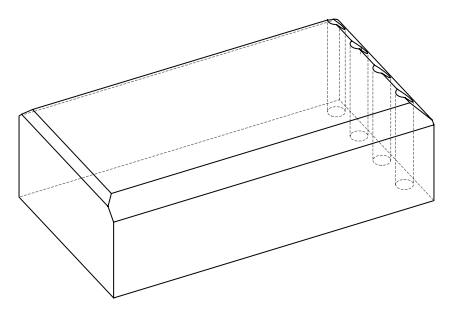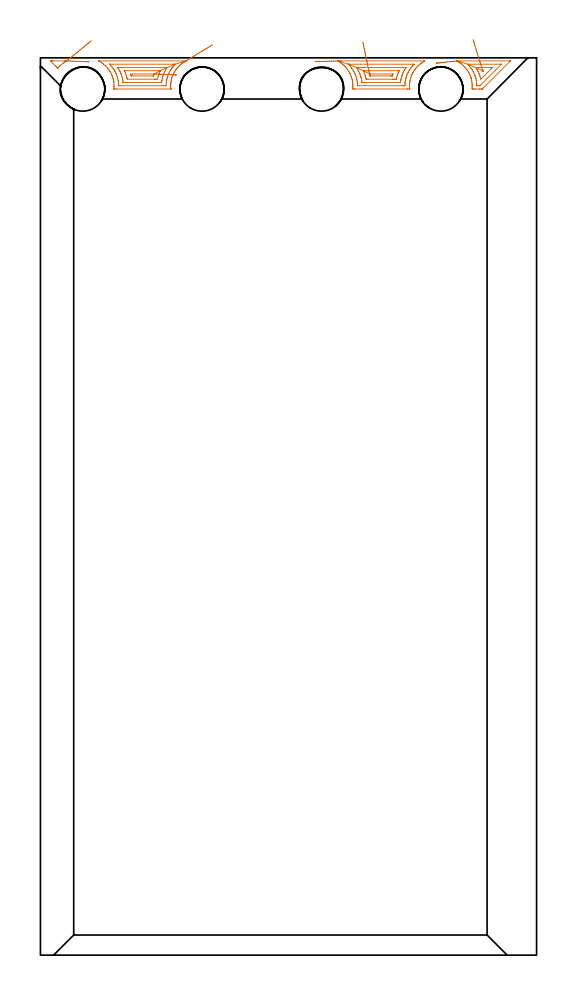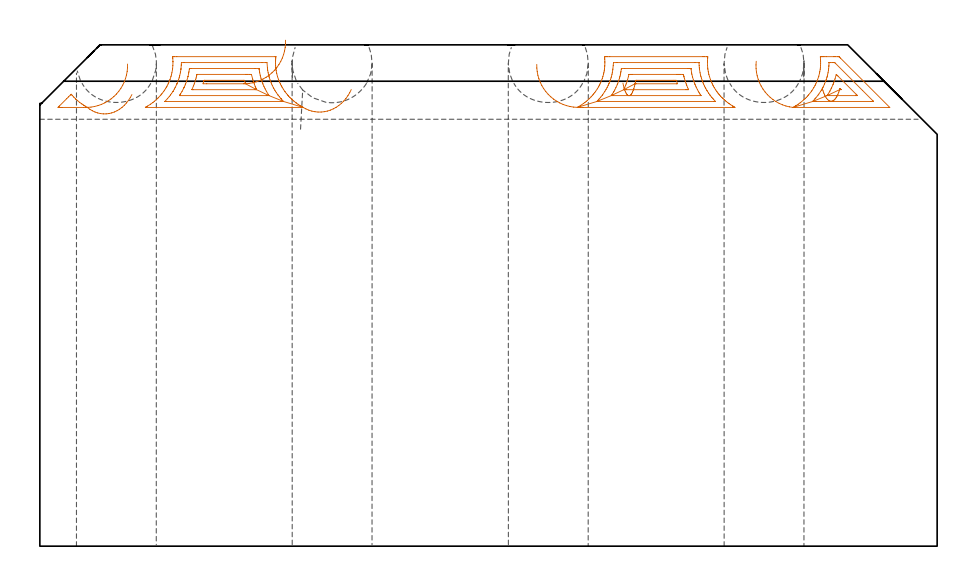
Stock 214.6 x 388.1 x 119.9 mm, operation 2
(PLAN: 20 operations, 13 tool changes, 63.3 min)
(1 AREA_MILL | FG_CHAMFER_SURFACE | UGT0205_001 | 6.16 min | 7796 mm3)
(2 AREA_MILL_1 | FG_CHAMFER_SURFACE_1 | UGT0205_001 | 9.46 min | 33619 mm3)
(3 AREA_MILL_2 | FG_CHAMFER_SURFACE_2 | UGT0205_001 | 18.08 min | 38503 mm3)
(4 AREA_MILL_3 | FG_CHAMFER_SURFACE_3 | UGT0205_001 | 24.58 min | 86144 mm3)
(5 SPOT_DRILL | STEP1HOLE | NXT0321_9005460120000 | 0.05 min | 59 mm3)
(6 SPOT_DRILL_1 | STEP1HOLE_1 | NXT0321_9005460120000 | 0.05 min | 61 mm3)
(7 SPOT_DRILL_2 | STEP1HOLE_2 | NXT0321_9005460120000 | 0.05 min | 63 mm3)
(8 SPOT_DRILL_3 | STEP1HOLE_3 | NXT0321_9005460120000 | 0.05 min | 60 mm3)
(9 DRILL_BLIND_HOLE_INTO_CENTER | STEP1HOLE | NXT0301_092 | 0.08 min | 1406 mm3)
(10 GUN_DRILL_THROUGH_HOLE | STEP1HOLE | UGT0307_009 | 0.61 min | 11638 mm3)
(11 DRILL_TO_ENLARGE_THROUGH_HOLE | STEP1HOLE | UGT0301_258 | 0.52 min | 19845 mm3)
(12 DRILL_BLIND_HOLE_INTO_CENTER_1 | STEP1HOLE_1 | NXT0301_092 | 0.08 min | 1412 mm3)
(13 GUN_DRILL_THROUGH_HOLE_1 | STEP1HOLE_1 | UGT0307_009 | 0.61 min | 11638 mm3)
(14 DRILL_TO_ENLARGE_THROUGH_HOLE_1 | STEP1HOLE_1 | UGT0301_258 | 0.52 min | 19893 mm3)
(15 DRILL_BLIND_HOLE_INTO_CENTER_2 | STEP1HOLE_2 | NXT0301_092 | 0.08 min | 1405 mm3)
(16 GUN_DRILL_THROUGH_HOLE_2 | STEP1HOLE_2 | UGT0307_009 | 0.61 min | 11639 mm3)
(17 DRILL_TO_ENLARGE_THROUGH_HOLE_2 | STEP1HOLE_2 | UGT0301_258 | 0.52 min | 19894 mm3)
(18 DRILL_BLIND_HOLE_INTO_CENTER_3 | STEP1HOLE_3 | NXT0301_092 | 0.08 min | 1404 mm3)
(19 GUN_DRILL_THROUGH_HOLE_3 | STEP1HOLE_3 | UGT0307_009 | 0.61 min | 11639 mm3)
(20 DRILL_TO_ENLARGE_THROUGH_HOLE_3 | STEP1HOLE_3 | UGT0301_258 | 0.52 min | 19891 mm3)
(TOOL UGT0205_001 | Chamfer Mill 20 x 3 x 45 deg. | D20 FL50 Z2)
(TOOL NXT0321_9005460120000 | NC Spot Drill, 142deg, 12mm, Carbide, Uncoated | D12 PA142 FL30 Z2)
(TOOL NXT0301_092 | Carbide Drill 12.1mm [860.1-1210-061A1-MM 2214] | D12.1 PA140 FL77 Z2)
(TOOL UGT0307_009 | Gun Drill 12 mm | D12 PA130 FL24 Z1)
(TOOL UGT0301_258 | Twist Drill 19.1 mm | D19.1 PA118 FL140 Z2)
(OP 2 AREA_MILL_1, part 2 of 2)
G0 X118.845 Y386.479 Z115.225
G1 X118.859 Z114.353
X118.948 Y386.482 Z113.485
X119.112 Y386.486 Z112.629
X119.35 Y386.493 Z111.789
X119.661 Y386.502 Z110.974
X120.041 Y386.513 Z110.189
X120.488 Y386.526 Z109.44
X120.999 Y386.54 Z108.733
X121.57 Y386.557 Z108.074
X122.196 Y386.575 Z107.466
X122.872 Y386.594 Z106.915
X123.594 Y386.615 Z106.426
X124.355 Y386.636 Z106.001
X125.151 Y386.659 Z105.644
X125.975 Y386.683 Z105.358
X126.821 Y386.707 Z105.145
X127.682 Y386.732 Z105.007
X128.551 Y386.756 Z104.944
X128.839 Y386.765 Z104.935
X129.156 Y386.768 Z104.932
X129.725 Y386.771 Z104.929
X130.049
X165.757
X166.005 Y386.768 Z104.932
X166.252 Y386.764 Z104.936
X166.057 Y386.645 Z105.055
X165.953 Y386.583 Z105.117
X165.746 Y386.461 Z105.239
X165.729 Y386.45 Z105.25
X165.204 Y386.114 Z105.586
X164.864 Y385.883 Z105.817
X164.678 Y385.75 Z105.95
X164.433 Y385.565 Z106.135
X164.177 Y385.362 Z106.338
X163.971 Y385.192 Z106.508
X163.698 Y384.952 Z106.748
X163.4 Y384.681 Z107.019
X163.237 Y384.524 Z107.176
X163.079 Y384.363 Z107.337
X162.805 Y384.067 Z107.633
X162.562 Y383.796 Z107.904
X162.389 Y383.595 Z108.105
X162.186 Y383.347 Z108.353
X162.001 Y383.095 Z108.605
X161.87 Y382.912 Z108.788
X161.636 Y382.572 Z109.128
X161.283 Y382.027 Z109.673
X161.094 Y381.685 Z110.015
X160.976 Y381.457 Z110.243
X160.824 Y381.142 Z110.558
X160.692 Y380.853 Z110.847
X160.436 Y380.258 Z111.442
X160.426 Y380.233 Z111.467
X160.401 Y380.163 Z111.537
X160.147 Y379.373 Z112.327
X160.004 Y378.881 Z112.819
X159.919 Y378.488 Z113.212
X159.851 Y378.148 Z113.552
X159.767 Y377.604 Z114.096
X159.738 Y377.376 Z114.324
X159.685 Y376.719 Z114.981
X159.665 Y375.99 Z115.71
X159.666 Y375.834 Z115.866
X159.671 Y375.673 Z116.027
X159.723 Y374.95 Z116.75
X159.739 Y374.721 Z116.979
X159.74 Y374.636 Z117.064
X159.67 Y374.633 Z117.067
X159.508 Y374.631 Z117.069
X158.939 Y374.629 Z117.071
X158.615 Y374.628 Z117.072
X136.298 Y374.629 Z117.071
X135.728 Y374.63 Z117.07
X135.405 Y374.632 Z117.068
X135.091 Y374.635 Z117.065
X135.093 Y374.95 Z116.75
X135.106 Y375.246 Z116.454
X135.129 Y375.834 Z115.866
X135.133 Y376.105 Z115.595
X135.115 Y376.719 Z114.981
X135.095 Y377.026 Z114.674
X135.033 Y377.604 Z114.096
X134.971 Y378.034 Z113.666
X134.887 Y378.488 Z113.212
X134.818 Y378.791 Z112.909
X134.661 Y379.373 Z112.327
X134.512 Y379.859 Z111.841
X134.353 Y380.258 Z111.442
X134.141 Y380.774 Z110.926
X133.974 Y381.142 Z110.558
X133.859 Y381.385 Z110.315
X133.76 Y381.584 Z110.116
X133.62 Y381.841 Z109.859
X133.331 Y382.313 Z109.387
X132.926 Y382.912 Z108.788
X132.727 Y383.197 Z108.503
X132.459 Y383.535 Z108.165
X132.233 Y383.796 Z107.904
X131.834 Y384.234 Z107.466
X131.402 Y384.681 Z107.019
X130.942 Y385.091 Z106.609
X130.682 Y385.308 Z106.392
X130.365 Y385.565 Z106.135
X130.049 Y385.8 Z105.9
X129.304 Y386.303 Z105.397
X128.551 Y386.756 Z104.944
X133.201 Y385.351 Z106.349
X133.212 Y385.352 Z106.348
X133.269 Y385.355 Z106.345
X133.386 Y385.357 Z106.343
X161.102
X161.293 Y385.356 Z106.344
X161.507 Y385.353 Z106.347
X161.59 Y385.351 Z106.349
X161.553 Y385.308 Z106.392
X161.129 Y384.843 Z106.857
X160.985 Y384.681 Z107.019
X160.716 Y384.368 Z107.332
X160.401 Y383.987 Z107.713
X160.319 Y383.877 Z107.823
X160.26 Y383.796 Z107.904
X159.953 Y383.355 Z108.345
X159.654 Y382.912 Z108.788
X159.597 Y382.824 Z108.876
X159.508 Y382.682 Z109.018
X159.268 Y382.264 Z109.436
X159.142 Y382.027 Z109.673
X158.969 Y381.676 Z110.024
X158.721 Y381.142 Z110.558
X158.689 Y381.069 Z110.631
X158.615 Y380.894 Z110.806
X158.441 Y380.43 Z111.27
X158.381 Y380.258 Z111.442
X158.221 Y379.764 Z111.936
X158.105 Y379.373 Z112.327
X158.023 Y379.075 Z112.625
X157.899 Y378.488 Z113.212
X157.754 Y377.635 Z114.065
X157.75 Y377.604 Z114.096
X157.747 Y377.58 Z114.12
X157.722 Y377.334 Z114.366
X157.678 Y376.764 Z114.936
X157.655 Y376.1 Z115.6
X157.653 Y376.055 Z115.645
X157.609 Y376.05 Z115.65
X157.508 Y376.047 Z115.653
X156.83 Y376.043 Z115.657
X156.62
X138.083
X137.872 Y376.044 Z115.656
X137.191 Y376.05 Z115.65
X137.122 Y376.787 Z114.913
X137.043 Y377.604 Z114.096
X137.025 Y377.767 Z113.933
X136.902 Y378.488 Z113.212
X136.836 Y378.84 Z112.86
X136.697 Y379.373 Z112.327
X136.612 Y379.684 Z112.016
X136.424 Y380.258 Z111.442
X136.298 Y380.607 Z111.093
X136.142 Y380.988 Z110.712
X136.076 Y381.142 Z110.558
X135.9 Y381.536 Z110.164
X135.66 Y382.027 Z109.673
X135.405 Y382.478 Z109.222
X135.133 Y382.912 Z108.788
X134.628 Y383.682 Z108.018
X134.546 Y383.796 Z107.904
X134.512 Y383.842 Z107.858
X134.133 Y384.31 Z107.39
X133.813 Y384.681 Z107.019
X133.723 Y384.783 Z106.917
X133.62 Y384.896 Z106.804
X133.201 Y385.351 Z106.349
X136.681 Y383.935 Z107.765
X136.717 Y383.938 Z107.762
X136.795 Y383.941 Z107.759
X136.894 Y383.943 Z107.757
X137.042
X157.97 Y383.942 Z107.758
X158.048 Y383.94 Z107.76
X158.099 Y383.936 Z107.764
X158.107 Y383.934 Z107.766
X158.104 Y383.926 Z107.774
X158.025 Y383.796 Z107.904
X157.908 Y383.613 Z108.087
X157.722 Y383.323 Z108.377
X157.568 Y383.065 Z108.635
X157.481 Y382.912 Z108.788
X157.253 Y382.492 Z109.208
X157.024 Y382.027 Z109.673
X156.961 Y381.897 Z109.803
X156.83 Y381.607 Z110.093
X156.694 Y381.277 Z110.423
X156.642 Y381.142 Z110.558
X156.456 Y380.628 Z111.072
X156.332 Y380.258 Z111.442
X156.107 Y379.541 Z112.159
X156.066 Y379.373 Z112.327
X155.937 Y378.818 Z112.882
X155.886 Y378.539 Z113.161
X155.877 Y378.488 Z113.212
X155.866 Y378.418 Z113.282
X155.746 Y377.604 Z114.096
X155.731 Y377.519 Z114.181
X155.722 Y377.478 Z114.222
X155.715 Y377.464 Z114.236
X155.637 Y377.462 Z114.238
X155.341 Y377.458 Z114.242
X155.192 Y377.457 Z114.243
X155.044
X139.869
X139.119 Y377.462 Z114.238
X139.095 Y377.464 Z114.236
X139.067 Y377.513 Z114.187
X139.053 Y377.604 Z114.096
X138.976 Y378.178 Z113.522
X138.925 Y378.488 Z113.212
X138.914 Y378.549 Z113.151
X138.82 Y379.002 Z112.698
X138.731 Y379.373 Z112.327
X138.651 Y379.695 Z112.005
X138.477 Y380.258 Z111.442
X138.213 Y381.013 Z110.687
X138.162 Y381.142 Z110.558
X138.083 Y381.335 Z110.365
X137.768 Y382.027 Z109.673
X137.486 Y382.619 Z109.081
X137.317 Y382.912 Z108.788
X137.191 Y383.125 Z108.575
X136.766 Y383.796 Z107.904
X136.681 Y383.935 Z107.765
X139.665 Y382.522 Z109.178
X139.695 Y382.524 Z109.176
X139.869 Y382.526 Z109.174
X140.255 Y382.528 Z109.172
X154.538 Y382.529 Z109.171
X154.852 Y382.527 Z109.173
X155.044 Y382.524 Z109.176
X155.123 Y382.522 Z109.178
X155.093 Y382.424 Z109.276
X155.084 Y382.399 Z109.301
X154.923 Y382.027 Z109.673
X154.704 Y381.479 Z110.221
X154.579 Y381.142 Z110.558
X154.332 Y380.437 Z111.263
X154.152 Y379.847 Z111.853
X154.057 Y379.467 Z112.233
X154.034 Y379.373 Z112.327
X153.955 Y379.027 Z112.673
X153.921 Y378.881 Z112.819
X153.759 Y378.878 Z112.822
X153.259 Y378.873 Z112.827
X152.872 Y378.871 Z112.829
X152.366
X141.654 Y378.872 Z112.828
X141.265 Y378.874 Z112.826
X140.92 Y378.878 Z112.822
X140.879 Y378.887 Z112.813
X140.761 Y379.403 Z112.297
X140.522 Y380.258 Z111.442
X140.426 Y380.59 Z111.11
X140.224 Y381.142 Z110.558
X140.103 Y381.462 Z110.238
X139.879 Y382.017 Z109.683
X139.714 Y382.395 Z109.305
X139.665 Y382.522 Z109.178
X142.35 Y381.108 Z110.592
X142.547 Y381.114 Z110.586
X142.575
X152.333
X152.366 Y381.113 Z110.587
X152.401 Y381.108 Z110.592
X152.48 Y381.075 Z110.625
X152.472 Y381.037 Z110.663
X152.26 Y380.363 Z111.337
X152.243 Y380.318 Z111.382
X152.234 Y380.3 Z111.4
X152.204 Y380.292 Z111.408
X152.101 Y380.289 Z111.411
X151.892 Y380.286 Z111.414
X151.474 Y380.285 Z111.415
X142.652 Y380.286 Z111.414
X142.599 Y380.287 Z111.413
X142.575 Y380.289 Z111.411
X142.569 Y380.291 Z111.409
X142.547 Y380.336 Z111.364
X142.421 Y380.785 Z110.915
X142.4 Y380.87 Z110.83
X142.35 Y381.108 Z110.592
X142.217 Y381.744 Z110.01
X142.073 Y382.426 Z109.486
X141.921 Y383.151 Z109.025
X141.762 Y383.913 Z108.631
X141.595 Y384.705 Z108.306
X141.424 Y385.522 Z108.052
X141.249 Y386.358 Z107.873
X141.071 Y387.206 Z107.768
X140.892 Y388.059 Z107.739
X140.713 Y388.911 Z107.787
X140.536 Y389.757 Z107.91
X140.362 Y390.588 Z108.108
X140.192 Y391.4 Z108.379
X140.027 Y392.185 Z108.722
X139.869 Y392.938 Z109.133
X139.719 Y393.653 Z109.61
X139.578 Y394.325 Z110.148
X139.447 Y394.948 Z110.744
G0 X171.332 Y385.795 Z115.965
G1 X171.275 Y385.789 Z115.094
X171.293 Y385.791 Z114.222
X171.388 Y385.802 Z113.355
X171.557 Y385.82 Z112.499
X171.799 Y385.847 Z111.661
X172.113 Y385.882 Z110.848
X172.496 Y385.924 Z110.066
X172.946 Y385.974 Z109.32
X173.458 Y386.03 Z108.616
X174.03 Y386.094 Z107.96
X174.656 Y386.163 Z107.357
X175.332 Y386.237 Z106.81
X176.053 Y386.317 Z106.326
X176.813 Y386.401 Z105.906
X177.607 Y386.489 Z105.554
X178.428 Y386.579 Z105.273
X179.27 Y386.672 Z105.066
X180.127 Y386.767 Z104.933
X180.135 Y386.768 Z104.932
X180.191 Y386.77 Z104.93
X180.284 Y386.771 Z104.929
X180.608 Y386.772 Z104.928
X202.926 Y386.771 Z104.929
X203.044 Y386.769 Z104.931
X203.25 Y386.764 Z104.936
X203.254 Y386.762 Z104.938
Y386.758 Z104.942
X203.25 Y386.75 Z104.95
X191.45 Y374.95 Z116.75
X191.215 Y374.721 Z116.979
X191.145 Y374.657 Z117.043
X191.118 Y374.635 Z117.065
X191.071 Y374.633 Z117.067
X190.752 Y374.63 Z117.07
X190.183 Y374.629 Z117.071
X189.859
X188.074
X187.505
X187.181 Y374.631 Z117.069
X186.857 Y374.636 Z117.064
X186.661 Y374.641 Z117.059
X186.712 Y375.414 Z116.286
X186.729 Y375.834 Z115.866
Y376.282 Z115.418
X186.716 Y376.719 Z114.981
X186.678 Y377.217 Z114.483
X186.637 Y377.604 Z114.096
X186.532 Y378.247 Z113.453
X186.48 Y378.488 Z113.212
X186.289 Y379.307 Z112.393
X186.268 Y379.373 Z112.327
X186.259 Y379.402 Z112.298
X185.953 Y380.258 Z111.442
X185.731 Y380.81 Z110.89
X185.576 Y381.142 Z110.558
X185.396 Y381.517 Z110.183
X185.105 Y382.027 Z109.673
X184.635 Y382.781 Z108.919
X184.503 Y382.97 Z108.73
X183.832 Y383.796 Z107.904
X183.61 Y384.05 Z107.65
X183.304 Y384.382 Z107.318
X183. Y384.681 Z107.019
X182.718 Y384.932 Z106.768
X181.964 Y385.565 Z106.135
X181.825 Y385.674 Z106.026
X181.371 Y386. Z105.7
X180.932 Y386.288 Z105.412
X180.832 Y386.351 Z105.349
X180.669 Y386.45 Z105.25
X180.127 Y386.767 Z104.933
X184.813 Y385.351 Z106.349
X185.606 Y385.357 Z106.343
X198.786
X198.997 Y385.356 Z106.344
X199.291 Y385.352 Z106.348
X199.38 Y385.351 Z106.349
X199.335 Y385.296 Z106.404
X199.265 Y385.218 Z106.482
X199.203 Y385.153 Z106.547
X196.782 Y382.731 Z108.969
X190.317 Y376.266 Z115.434
X190.163 Y376.115 Z115.585
X190.104 Y376.061 Z115.639
X190.089 Y376.05 Z115.65
X190.072 Y376.047 Z115.653
X190.03 Y376.045 Z115.655
X189.859 Y376.043 Z115.657
X189.649
X188.967 Y376.046 Z115.654
X188.75 Y376.049 Z115.651
X188.746 Y376.053 Z115.647
X188.74 Y376.059 Z115.641
X188.716 Y376.719 Z114.981
X188.702 Y376.982 Z114.718
X188.642 Y377.604 Z114.096
X188.592 Y377.975 Z113.725
X188.499 Y378.488 Z113.212
X188.373 Y379.077 Z112.623
X188.298 Y379.373 Z112.327
X188.25 Y379.548 Z112.152
X188.074 Y380.108 Z111.592
X188.022 Y380.258 Z111.442
X187.994 Y380.337 Z111.363
X187.67 Y381.142 Z110.558
X187.347 Y381.862 Z109.838
X187.262 Y382.027 Z109.673
X187.181 Y382.177 Z109.523
X186.905 Y382.644 Z109.056
X186.735 Y382.912 Z108.788
X186.289 Y383.597 Z108.103
X186.136 Y383.796 Z107.904
X185.574 Y384.504 Z107.196
X185.418 Y384.681 Z107.019
X185.396 Y384.706 Z106.994
X185.033 Y385.104 Z106.596
X184.875 Y385.281 Z106.419
X184.813 Y385.351 Z106.349
X188.298 Y383.936 Z107.764
X188.819 Y383.943 Z107.757
X195.215
X195.364 Y383.941 Z107.759
X195.462 Y383.939 Z107.761
X195.523 Y383.936 Z107.764
X195.482 Y383.889 Z107.811
X195.395 Y383.796 Z107.904
X195.307 Y383.706 Z107.994
X195.215 Y383.614 Z108.086
X190.864 Y379.262 Z112.438
X190.752 Y379.153 Z112.547
X190.631 Y379.041 Z112.659
X190.454 Y378.887 Z112.813
X190.178 Y379.942 Z111.758
X190.072 Y380.258 Z111.442
X189.859 Y380.873 Z110.827
X189.754 Y381.142 Z110.558
X189.687 Y381.313 Z110.387
X189.366 Y382.027 Z109.673
X189.239 Y382.304 Z109.396
X188.967 Y382.829 Z108.871
X188.92 Y382.912 Z108.788
X188.858 Y383.019 Z108.681
X188.371 Y383.796 Z107.904
X188.323 Y383.878 Z107.822
X188.298 Y383.923 Z107.777
Y383.936 Z107.764
X191.277 Y382.522 Z109.178
X191.308 Y382.524 Z109.176
X191.476
X191.645 Y382.522 Z109.178
X191.646 Y382.505 Z109.195
X191.645 Y382.496 Z109.204
X191.406 Y382.263 Z109.437
X191.387 Y382.247 Z109.453
X191.365 Y382.277 Z109.423
X191.358 Y382.288 Z109.412
X191.337 Y382.332 Z109.368
X191.316 Y382.398 Z109.302
X191.277 Y382.522 Z109.178
X191.084 Y383.15 Z108.603
X190.877 Y383.823 Z108.088
X190.658 Y384.536 Z107.636
X190.428 Y385.284 Z107.25
X190.188 Y386.061 Z106.935
X189.942 Y386.862 Z106.691
X189.69 Y387.68 Z106.522
X189.435 Y388.509 Z106.428
X189.179 Y389.342 Z106.409
X188.923 Y390.174 Z106.467
X188.669 Y390.998 Z106.6
X188.42 Y391.808 Z106.808
X188.177 Y392.597 Z107.09
X187.942 Y393.36 Z107.442
X187.717 Y394.091 Z107.862
X187.504 Y394.784 Z108.347
X187.304 Y395.434 Z108.894
X187.119 Y396.036 Z109.497
G0 Z129.9
X74.478 Y393.762
Z109.207
G1 X74.106 Y393.535 Z108.451
X73.678 Y393.276 Z107.736
X73.2 Y392.985 Z107.068
X72.673 Y392.664 Z106.45
X72.103 Y392.318 Z105.889
X71.492 Y391.947 Z105.388
X70.847 Y391.554 Z104.951
X70.172 Y391.144 Z104.582
X69.471 Y390.718 Z104.283
X68.752 Y390.28 Z104.056
X68.018 Y389.834 Z103.904
X67.275 Y389.383 Z103.827
X66.53 Y388.93 Z103.826
X65.787 Y388.478 Z103.902
X65.053 Y388.032 Z104.052
X64.332 Y387.594 Z104.277
X63.632 Y387.168 Z104.575
X62.956 Y386.757 Z104.943
X62.89 Y386.717 Z104.983
X62.851 Y386.694 Z105.006
X62.433 Y386.45 Z105.25
X62.29 Y386.365 Z105.335
X62.205 Y386.311 Z105.389
X61.754 Y386.012 Z105.688
X61.312 Y385.702 Z105.998
X61.233 Y385.643 Z106.057
X61.133 Y385.565 Z106.135
X60.742 Y385.245 Z106.455
X60.419 Y384.975 Z106.725
X60.264 Y384.835 Z106.865
X60.101 Y384.681 Z107.019
X59.813 Y384.397 Z107.303
X59.526 Y384.092 Z107.608
X59.386 Y383.935 Z107.765
X59.267 Y383.796 Z107.904
X58.982 Y383.452 Z108.248
X58.634 Y383.019 Z108.681
X58.589 Y382.956 Z108.744
X58.558 Y382.912 Z108.788
X58.238 Y382.419 Z109.281
X57.995 Y382.027 Z109.673
X57.901 Y381.869 Z109.831
X57.741 Y381.591 Z110.109
X57.591 Y381.291 Z110.409
X57.522 Y381.142 Z110.558
X57.318 Y380.677 Z111.023
X57.146 Y380.258 Z111.442
X57.065 Y380.043 Z111.657
X56.848 Y379.421 Z112.279
X56.836 Y379.373 Z112.327
X56.658 Y378.677 Z113.023
X56.618 Y378.488 Z113.212
X56.511 Y377.938 Z113.762
X56.466 Y377.604 Z114.096
X56.416 Y377.147 Z114.553
X56.385 Y376.719 Z114.981
X56.37 Y376.308 Z115.392
X56.371 Y375.834 Z115.866
X56.388 Y375.406 Z116.294
X56.422 Y374.95 Z116.75
X56.44 Y374.709 Z116.991
X56.442 Y374.643 Z117.057
X56.441 Y374.635 Z117.065
X56.426 Y374.633 Z117.067
X56.388 Y374.63 Z117.07
X56.28 Y374.629 Z117.071
X32.746
X32.176 Y374.63 Z117.07
X31.853 Y374.634 Z117.066
X31.756 Y374.635 Z117.065
X31.784 Y374.95 Z116.75
X31.789 Y375.013 Z116.687
X31.838 Y375.834 Z115.866
X31.839 Y375.849 Z115.851
X31.815 Y376.719 Z114.981
X31.751 Y377.503 Z114.197
X31.74 Y377.604 Z114.096
X31.723 Y377.732 Z113.968
X31.58 Y378.488 Z113.212
X31.462 Y378.985 Z112.715
X31.36 Y379.373 Z112.327
X31.126 Y380.093 Z111.607
X31.063 Y380.258 Z111.442
X30.96 Y380.517 Z111.183
X30.767 Y380.951 Z110.749
X30.676 Y381.142 Z110.558
X30.402 Y381.696 Z110.004
X30.211 Y382.027 Z109.673
X30.068 Y382.271 Z109.429
X29.811 Y382.658 Z109.042
X29.631 Y382.912 Z108.788
X29.175 Y383.518 Z108.182
X28.941 Y383.796 Z107.904
X28.282 Y384.496 Z107.204
X28.098 Y384.681 Z107.019
X27.39 Y385.301 Z106.4
X27.062 Y385.565 Z106.135
X26.497 Y385.984 Z105.716
X25.759 Y386.45 Z105.25
X25.604 Y386.544 Z105.156
X25.368 Y386.684 Z105.016
X25.304 Y386.72 Z104.98
X25.251 Y386.752 Z104.948
X25.228 Y386.768 Z104.932
X25.28 Y386.771 Z104.929
X62.774
X62.83 Y386.769 Z104.931
X62.88 Y386.765 Z104.935
X62.956 Y386.757 Z104.943
X58.293 Y385.346 Z106.354
X57.741 Y384.746 Z106.954
X57.71 Y384.711 Z106.989
X57.684 Y384.681 Z107.019
X57.307 Y384.227 Z107.473
X56.956 Y383.796 Z107.904
X56.909 Y383.737 Z107.963
X56.848 Y383.656 Z108.044
X56.55 Y383.207 Z108.493
X56.359 Y382.912 Z108.788
X56.206 Y382.664 Z109.036
X55.956 Y382.245 Z109.455
X55.878 Y382.104 Z109.596
X55.839 Y382.027 Z109.673
X55.59 Y381.504 Z110.196
X55.428 Y381.142 Z110.558
X55.321 Y380.887 Z110.813
X55.063 Y380.227 Z111.473
X54.861 Y379.573 Z112.127
X54.806 Y379.373 Z112.327
X54.678 Y378.87 Z112.83
X54.602 Y378.488 Z113.212
X54.498 Y377.928 Z113.772
X54.457 Y377.604 Z114.096
X54.429 Y377.347 Z114.353
X54.331 Y376.05 Z115.65
X54.17 Y376.047 Z115.653
X53.959 Y376.044 Z115.656
X53.278 Y376.043 Z115.657
X53.068
X34.531 Y376.044 Z115.656
X34.319 Y376.045 Z115.655
X33.849 Y376.05 Z115.65
X33.827 Y376.532 Z115.168
X33.815 Y376.719 Z114.981
X33.758 Y377.485 Z114.215
X33.746 Y377.604 Z114.096
X33.734 Y377.699 Z114.001
X33.638 Y378.311 Z113.389
X33.6 Y378.488 Z113.212
X33.447 Y379.183 Z112.517
X33.399 Y379.373 Z112.327
X33.311 Y379.697 Z112.003
X33.119 Y380.258 Z111.442
X32.809 Y381.079 Z110.621
X32.783 Y381.142 Z110.558
X32.746 Y381.227 Z110.473
X32.35 Y382.027 Z109.673
X32.178 Y382.349 Z109.351
X31.856 Y382.912 Z108.788
X31.853 Y382.917 Z108.783
X31.491 Y383.443 Z108.257
X31.232 Y383.796 Z107.904
X30.96 Y384.156 Z107.544
X30.51 Y384.681 Z107.019
X29.922 Y385.316 Z106.384
X29.901 Y385.342 Z106.358
X29.897 Y385.352 Z106.348
X29.899 Y385.353 Z106.347
X29.951 Y385.356 Z106.344
X30.278 Y385.357 Z106.343
X57.741
X57.953 Y385.355 Z106.345
X58.22 Y385.35 Z106.35
X58.293 Y385.346 Z106.354
X54.799 Y383.936 Z107.764
X54.773 Y383.885 Z107.815
X54.721 Y383.796 Z107.904
X54.17 Y382.894 Z108.806
X53.873 Y382.322 Z109.378
X53.73 Y382.027 Z109.673
X53.589 Y381.719 Z109.981
X53.34 Y381.142 Z110.558
X53.322 Y381.098 Z110.602
X53.278 Y380.982 Z110.718
X53.088 Y380.445 Z111.255
X53.028 Y380.258 Z111.442
X52.879 Y379.768 Z111.932
X52.774 Y379.373 Z112.327
X52.697 Y379.064 Z112.636
X52.586 Y378.488 Z113.212
X52.517 Y378.106 Z113.594
X52.453 Y377.671 Z114.029
X52.445 Y377.604 Z114.096
X52.437 Y377.552 Z114.148
X52.426 Y377.507 Z114.193
X52.414 Y377.464 Z114.236
X51.492 Y377.457 Z114.243
X36.168 Y377.458 Z114.242
X35.872 Y377.462 Z114.238
X35.79 Y377.464 Z114.236
X35.773 Y377.469 Z114.231
X35.77 Y377.478 Z114.222
X35.761 Y377.525 Z114.175
X35.749 Y377.604 Z114.096
X35.656 Y378.258 Z113.442
X35.613 Y378.488 Z113.212
X35.438 Y379.359 Z112.341
X35.424 Y379.422 Z112.278
X35.174 Y380.258 Z111.442
X35.058 Y380.62 Z111.08
X34.855 Y381.142 Z110.558
X34.762 Y381.371 Z110.329
X34.531 Y381.907 Z109.793
X34.474 Y382.027 Z109.673
X34.42 Y382.137 Z109.563
X34.013 Y382.912 Z108.788
X33.638 Y383.55 Z108.15
X33.542 Y383.7 Z108.
X33.48 Y383.796 Z107.904
X33.406 Y383.917 Z107.783
X33.397 Y383.935 Z107.765
X33.404 Y383.937 Z107.763
X33.441 Y383.94 Z107.76
X33.491 Y383.942 Z107.758
X54.17 Y383.943 Z107.757
X54.799 Y383.936 Z107.764
X51.826 Y382.523 Z109.177
X51.783 Y382.41 Z109.29
X51.719 Y382.254 Z109.446
X51.624 Y382.027 Z109.673
X51.492 Y381.714 Z109.986
X51.332 Y381.301 Z110.399
X51.275 Y381.142 Z110.558
X51.104 Y380.643 Z111.057
X50.982 Y380.258 Z111.442
X50.895 Y379.965 Z111.735
X50.6 Y378.878 Z112.822
X50.21 Y378.874 Z112.826
X49.707 Y378.872 Z112.828
X49.32 Y378.871 Z112.829
X37.715 Y378.872 Z112.828
X37.627 Y378.874 Z112.826
X37.585 Y378.878 Z112.822
X37.572 Y378.881 Z112.819
X37.566 Y378.897 Z112.803
X37.524 Y379.061 Z112.639
X37.451 Y379.373 Z112.327
X37.366 Y379.732 Z111.968
X37.231 Y380.236 Z111.464
X37.225 Y380.258 Z111.442
X37.209 Y380.312 Z111.388
X36.923 Y381.142 Z110.558
X36.756 Y381.591 Z110.109
X36.368 Y382.502 Z109.198
X36.367 Y382.522 Z109.178
X36.399 Y382.524 Z109.176
X36.534 Y382.527 Z109.173
X36.703 Y382.528 Z109.172
X51.492
X51.661 Y382.527 Z109.173
X51.826 Y382.523 Z109.177
X49.184 Y381.099 Z110.601
X49.163 Y381.024 Z110.676
X49.11 Y380.849 Z110.851
X48.968 Y380.392 Z111.308
X48.947 Y380.335 Z111.365
X48.933 Y380.3 Z111.4
X48.915 Y380.292 Z111.408
X48.814 Y380.287 Z111.413
X48.786 Y380.286 Z111.414
X39.441
X39.336 Y380.287 Z111.413
X39.285 Y380.29 Z111.41
X39.266 Y380.292 Z111.408
X39.256 Y380.32 Z111.38
X39.211 Y380.468 Z111.232
X39.03 Y381.108 Z110.592
X39.915 Y381.115 Z110.585
X48.814 Y381.114 Z110.586
X48.843
X49.184 Y381.099 Z110.601
X50.053 Y381.063 Z110.675
X50.911 Y381.027 Z110.825
X51.754 Y380.992 Z111.049
X52.573 Y380.958 Z111.346
X53.364 Y380.925 Z111.713
X54.12 Y380.893 Z112.148
X54.835 Y380.863 Z112.647
X55.503 Y380.835 Z113.206
X56.121 Y380.809 Z113.822
X56.682 Y380.786 Z114.489
X57.184 Y380.765 Z115.203
X57.621 Y380.747 Z115.958
X57.991 Y380.731 Z116.748
X58.29 Y380.719 Z117.567
X58.518 Y380.709 Z118.409
X58.671 Y380.703 Z119.268
X58.748 Y380.7 Z120.137
X58.75 Z121.009
G0 Z129.9
X22.021 Y395.532
Z108.015
G1 X21.635 Y395.215 Z107.299
X21.203 Y394.859 Z106.63
X20.727 Y394.468 Z106.013
X20.212 Y394.044 Z105.451
X19.66 Y393.59 Z104.95
X19.077 Y393.111 Z104.513
X18.467 Y392.609 Z104.143
X17.834 Y392.088 Z103.843
X17.183 Y391.553 Z103.616
X16.52 Y391.008 Z103.464
X15.849 Y390.456 Z103.387
X15.175 Y389.902 Z103.386
X14.504 Y389.35 Z103.46
X13.84 Y388.804 Z103.611
X13.189 Y388.268 Z103.835
X12.556 Y387.747 Z104.133
X11.945 Y387.245 Z104.5
X11.361 Y386.764 Z104.936
X11.339 Y386.747 Z104.953
X11.321 Y386.734 Z104.966
X10.832 Y386.45 Z105.25
X10.582 Y386.298 Z105.402
X10.428 Y386.201 Z105.499
X10.05 Y385.941 Z105.759
X9.525 Y385.565 Z106.135
X9.047 Y385.168 Z106.532
X8.643 Y384.817 Z106.883
X8.572 Y384.751 Z106.949
X8.5 Y384.681 Z107.019
X8.127 Y384.307 Z107.393
X7.75 Y383.902 Z107.798
X7.656 Y383.796 Z107.904
X7.519 Y383.645 Z108.055
X7.493 Y383.618 Z108.082
X7.435 Y383.673 Z108.027
X7.306 Y383.796 Z107.904
X6.858 Y384.242 Z107.458
X6.418 Y384.681 Z107.019
X4.65 Y386.45 Z105.25
X4.512 Y386.591 Z105.109
X4.405 Y386.703 Z104.997
X4.349 Y386.765 Z104.935
X4.424 Y386.766 Z104.934
X4.749 Y386.77 Z104.93
X5.072 Y386.771 Z104.929
X5.397
X10.428 Y386.772 Z104.928
X10.997 Y386.771 Z104.929
X11.095 Y386.77 Z104.93
X11.321 Y386.766 Z104.934
X11.361 Y386.764 Z104.936
X12.23 Y386.732 Z105.007
X13.089 Y386.699 Z105.153
X13.932 Y386.667 Z105.374
X14.753 Y386.636 Z105.667
X15.545 Y386.606 Z106.032
X16.303 Y386.577 Z106.463
X17.02 Y386.55 Z106.96
X17.691 Y386.525 Z107.516
X18.311 Y386.501 Z108.13
X18.875 Y386.48 Z108.795
X19.379 Y386.461 Z109.506
X19.82 Y386.444 Z110.259
X20.193 Y386.43 Z111.048
X20.496 Y386.419 Z111.866
X20.726 Y386.41 Z112.707
X20.882 Y386.404 Z113.565
X20.964 Y386.401 Z114.434
X20.969 Z115.306
G0 Z129.9
M5
M2
